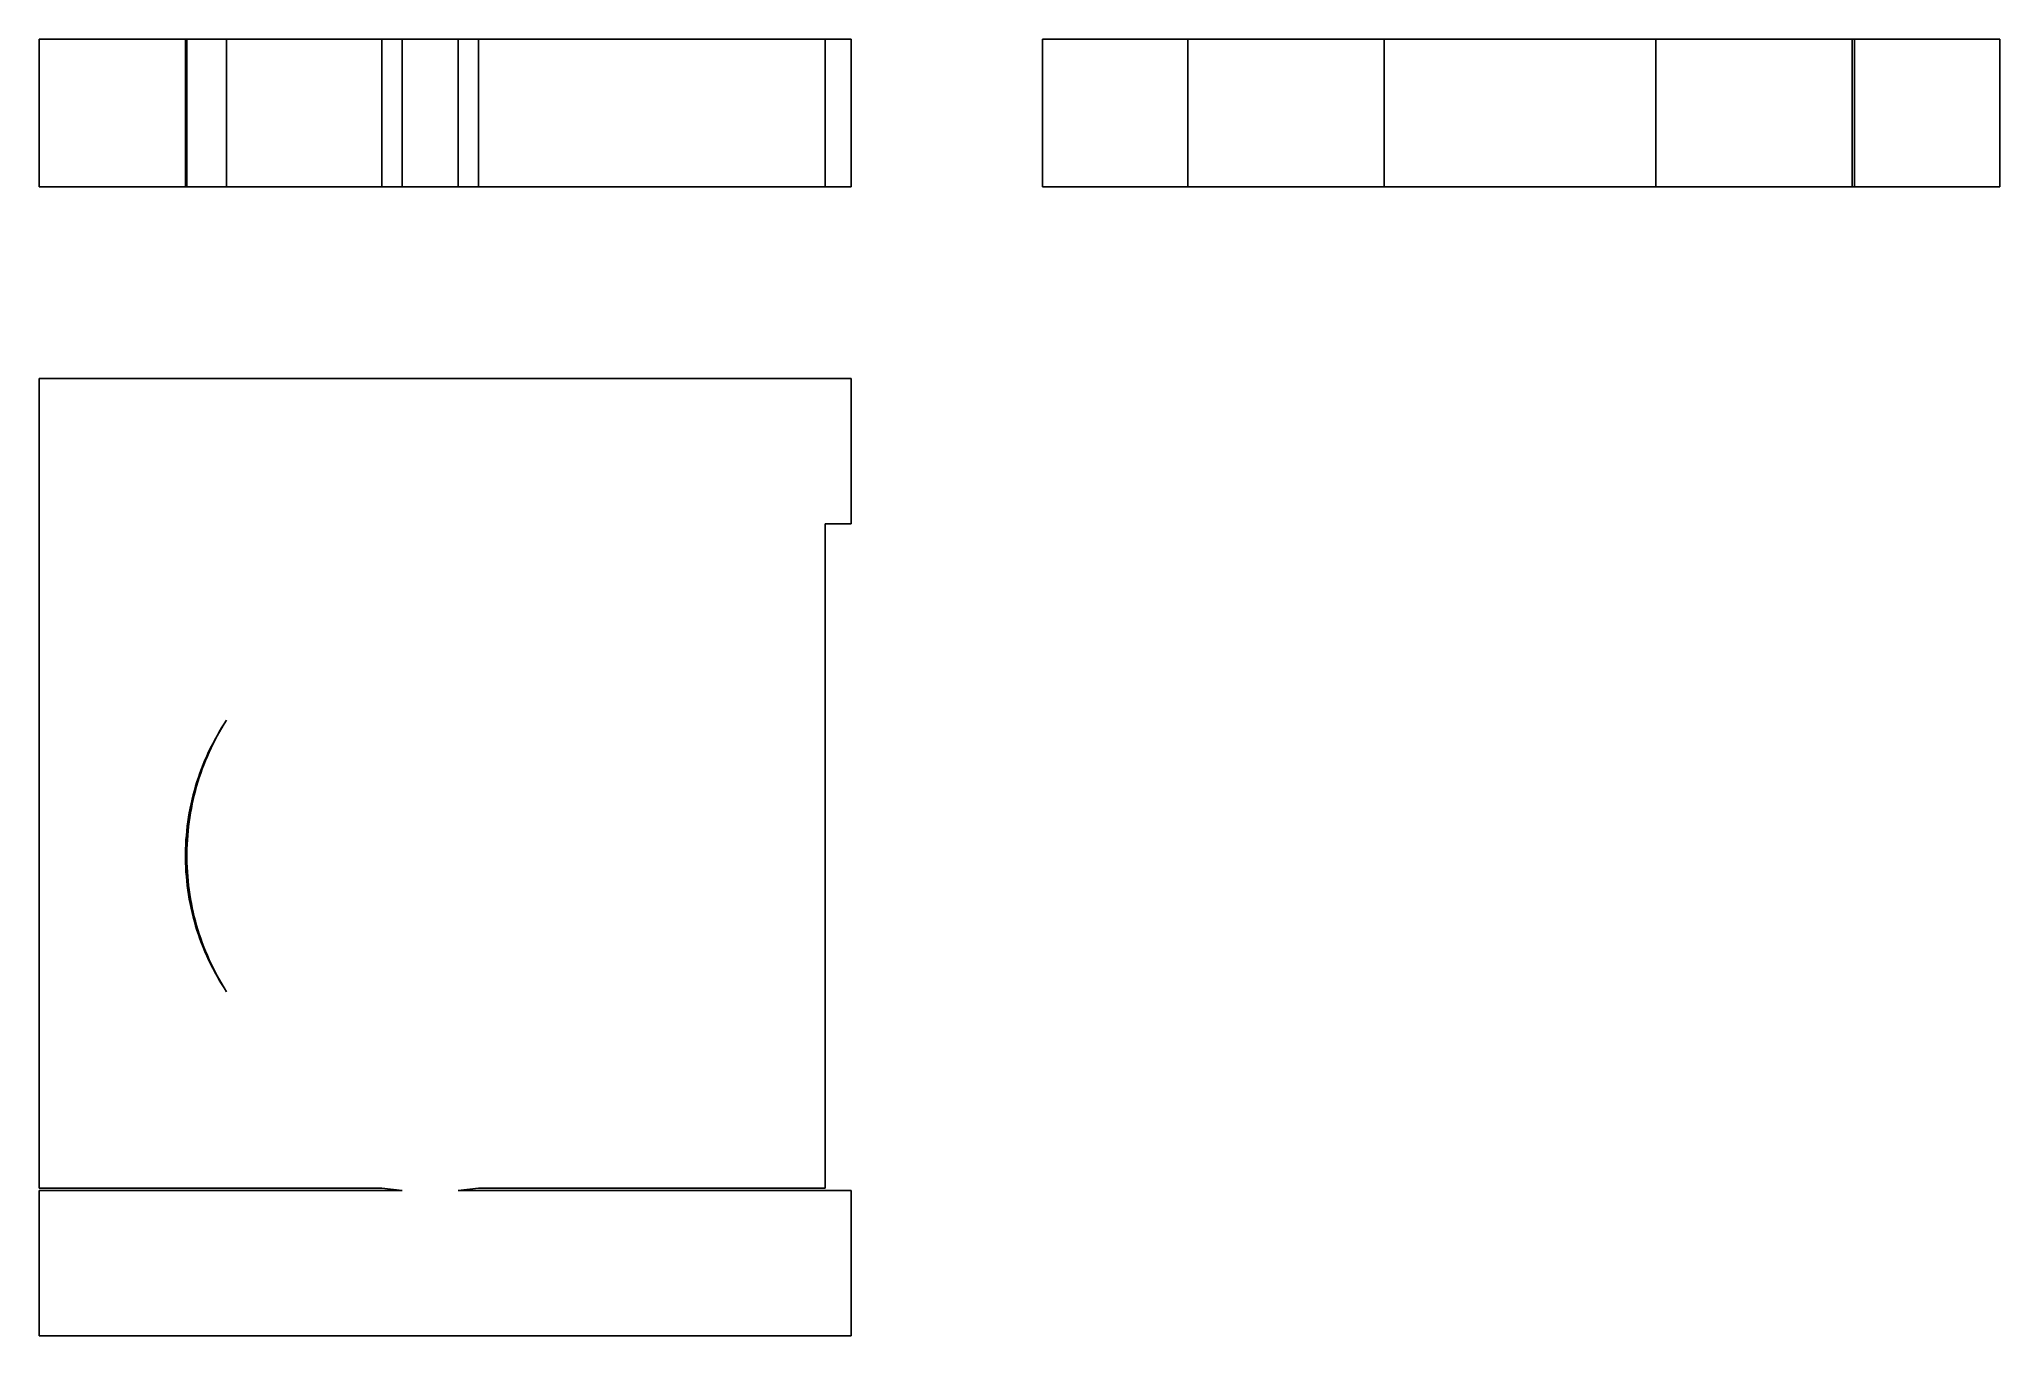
# Model space of a CAD drawing. Extents: x 0 to 0.83, y 0 to 0.549.
import ezdxf

# ---------------------------------------------------------------- set-up
doc = ezdxf.new("R2010")
doc.units = 0
doc.linetypes.add('HIDDEN', pattern=[0.020264, 0.013516, -0.006748])
for name, color, linetype in [('FRONT', 7, 'CONTINUOUS'), ('FRONT_HID', 7, 'HIDDEN'), ('LEFT', 7, 'CONTINUOUS'), ('LEFT_HID', 7, 'HIDDEN'), ('TOP', 7, 'CONTINUOUS')]:
    doc.layers.add(name, color=color, linetype=linetype)

msp = doc.modelspace()

# ---------------------------------------------------------------- linework, layer by layer
at = {"layer": 'FRONT'}
for p, q in [((0, 0.486316), (0, 0.548816)), ((0.34375, 0.548816), (0, 0.548816)), ((0.34375, 0.486316), (0.34375, 0.548816)), ((0.34375, 0.486316), (0, 0.486316))]:
    msp.add_line(p, q, dxfattribs=at)
at = {"layer": 'FRONT_HID', "linetype": 'HIDDEN'}
for p, q in [((0, 0.548816), (0.145085, 0.548816)), ((0.153711, 0.548816), (0, 0.548816)), ((0.145085, 0.548816), (0, 0.548816)), ((0.02923, 0.548816), (0.025368, 0.548816)), ((0.025368, 0.548816), (0.02923, 0.548816)), ((0.033092, 0.548816), (0.02923, 0.548816)), ((0.02923, 0.548816), (0.033092, 0.548816)), ((0.03471, 0.548816), (0.03032, 0.548816)), ((0.03032, 0.548816), (0.03471, 0.548816)), ((0.036954, 0.548816), (0.033092, 0.548816)), ((0.033092, 0.548816), (0.036954, 0.548816)), ((0.0391, 0.548816), (0.03471, 0.548816)), ((0.03471, 0.548816), (0.0391, 0.548816)), ((0.040816, 0.548816), (0.036954, 0.548816)), ((0.036954, 0.548816), (0.040816, 0.548816)), ((0.04349, 0.548816), (0.0391, 0.548816)), ((0.0391, 0.548816), (0.04349, 0.548816)), ((0.044678, 0.548816), (0.040816, 0.548816)), ((0.040816, 0.548816), (0.044678, 0.548816)), ((0.047879, 0.548816), (0.04349, 0.548816)), ((0.04349, 0.548816), (0.047879, 0.548816)), ((0.048539, 0.548816), (0.044678, 0.548816)), ((0.044678, 0.548816), (0.048539, 0.548816)), ((0.052269, 0.548816), (0.047879, 0.548816)), ((0.047879, 0.548816), (0.052269, 0.548816)), ((0.052401, 0.548816), (0.048539, 0.548816)), ((0.048539, 0.548816), (0.052401, 0.548816)), ((0.056659, 0.548816), (0.052269, 0.548816)), ((0.052269, 0.548816), (0.056659, 0.548816)), ((0.056263, 0.548816), (0.052401, 0.548816)), ((0.052401, 0.548816), (0.056263, 0.548816)), ((0.060125, 0.548816), (0.056263, 0.548816)), ((0.056263, 0.548816), (0.060125, 0.548816)), ((0.061049, 0.548816), (0.056659, 0.548816)), ((0.056659, 0.548816), (0.061049, 0.548816)), ((0.063987, 0.548816), (0.060125, 0.548816)), ((0.060125, 0.548816), (0.063987, 0.548816)), ((0.065439, 0.548816), (0.061049, 0.548816)), ((0.061049, 0.548816), (0.065439, 0.548816)), ((0.079321, 0.548816), (0.061924, 0.548816)), ((0.061924, 0.548816), (0.079321, 0.548816)), ((0.061924, 0.548816), (0.061924, 0.486316)), ((0.079321, 0.548816), (0.0625, 0.548816)), ((0.0625, 0.548816), (0.079321, 0.548816)), ((0.0625, 0.548816), (0.0625, 0.486316)), ((0.067849, 0.548816), (0.063987, 0.548816)), ((0.063987, 0.548816), (0.067849, 0.548816)), ((0.069829, 0.548816), (0.065439, 0.548816)), ((0.065439, 0.548816), (0.069829, 0.548816)), ((0.07171, 0.548816), (0.067849, 0.548816)), ((0.067849, 0.548816), (0.07171, 0.548816)), ((0.074219, 0.548816), (0.069829, 0.548816)), ((0.069829, 0.548816), (0.074219, 0.548816)), ((0.075572, 0.548816), (0.07171, 0.548816)), ((0.07171, 0.548816), (0.075572, 0.548816)), ((0.078609, 0.548816), (0.074219, 0.548816)), ((0.074219, 0.548816), (0.078609, 0.548816)), ((0.079434, 0.548816), (0.075572, 0.548816)), ((0.075572, 0.548816), (0.079434, 0.548816)), ((0.082999, 0.548816), (0.078609, 0.548816)), ((0.078609, 0.548816), (0.082999, 0.548816)), ((0.079321, 0.548816), (0.079321, 0.486316)), ((0.079321, 0.548816), (0.079321, 0.486316)), ((0.269161, 0.548816), (0.079321, 0.548816)), ((0.079321, 0.548816), (0.269161, 0.548816)), ((0.275658, 0.548816), (0.079321, 0.548816)), ((0.079321, 0.548816), (0.275658, 0.548816)), ((0.083296, 0.548816), (0.079434, 0.548816)), ((0.079434, 0.548816), (0.083296, 0.548816)), ((0.087388, 0.548816), (0.082999, 0.548816)), ((0.082999, 0.548816), (0.087388, 0.548816)), ((0.087158, 0.548816), (0.083296, 0.548816)), ((0.083296, 0.548816), (0.087158, 0.548816)), ((0.09102, 0.548816), (0.087158, 0.548816)), ((0.087158, 0.548816), (0.09102, 0.548816)), ((0.091778, 0.548816), (0.087388, 0.548816)), ((0.087388, 0.548816), (0.091778, 0.548816)), ((0.094881, 0.548816), (0.09102, 0.548816)), ((0.09102, 0.548816), (0.094881, 0.548816)), ((0.096168, 0.548816), (0.091778, 0.548816)), ((0.091778, 0.548816), (0.096168, 0.548816)), ((0.098743, 0.548816), (0.094881, 0.548816)), ((0.094881, 0.548816), (0.098743, 0.548816)), ((0.100558, 0.548816), (0.096168, 0.548816)), ((0.096168, 0.548816), (0.100558, 0.548816)), ((0.102605, 0.548816), (0.098743, 0.548816)), ((0.098743, 0.548816), (0.102605, 0.548816)), ((0.104948, 0.548816), (0.100558, 0.548816)), ((0.100558, 0.548816), (0.104948, 0.548816)), ((0.106467, 0.548816), (0.102605, 0.548816)), ((0.102605, 0.548816), (0.106467, 0.548816)), ((0.109338, 0.548816), (0.104948, 0.548816)), ((0.104948, 0.548816), (0.109338, 0.548816)), ((0.110329, 0.548816), (0.106467, 0.548816)), ((0.106467, 0.548816), (0.110329, 0.548816)), ((0.113728, 0.548816), (0.109338, 0.548816)), ((0.109338, 0.548816), (0.113728, 0.548816)), ((0.11419, 0.548816), (0.110329, 0.548816)), ((0.110329, 0.548816), (0.11419, 0.548816)), ((0.118118, 0.548816), (0.113728, 0.548816)), ((0.113728, 0.548816), (0.118118, 0.548816)), ((0.118052, 0.548816), (0.11419, 0.548816)), ((0.11419, 0.548816), (0.118052, 0.548816)), ((0.121914, 0.548816), (0.118052, 0.548816)), ((0.118052, 0.548816), (0.121914, 0.548816)), ((0.122507, 0.548816), (0.118118, 0.548816)), ((0.118118, 0.548816), (0.122507, 0.548816)), ((0.125776, 0.548816), (0.121914, 0.548816)), ((0.121914, 0.548816), (0.125776, 0.548816)), ((0.126897, 0.548816), (0.122507, 0.548816)), ((0.122507, 0.548816), (0.126897, 0.548816)), ((0.129638, 0.548816), (0.125776, 0.548816)), ((0.125776, 0.548816), (0.129638, 0.548816)), ((0.131287, 0.548816), (0.126897, 0.548816)), ((0.126897, 0.548816), (0.131287, 0.548816)), ((0.1335, 0.548816), (0.129638, 0.548816)), ((0.129638, 0.548816), (0.1335, 0.548816)), ((0.135677, 0.548816), (0.131287, 0.548816)), ((0.131287, 0.548816), (0.135677, 0.548816)), ((0.137361, 0.548816), (0.1335, 0.548816)), ((0.1335, 0.548816), (0.137361, 0.548816)), ((0.140067, 0.548816), (0.135677, 0.548816)), ((0.135677, 0.548816), (0.140067, 0.548816)), ((0.141223, 0.548816), (0.137361, 0.548816)), ((0.137361, 0.548816), (0.141223, 0.548816)), ((0.144457, 0.548816), (0.140067, 0.548816)), ((0.140067, 0.548816), (0.144457, 0.548816)), ((0.145085, 0.548816), (0.141223, 0.548816)), ((0.141223, 0.548816), (0.145085, 0.548816)), ((0.148847, 0.548816), (0.144457, 0.548816)), ((0.144457, 0.548816), (0.148847, 0.548816)), ((0.145085, 0.548816), (0.153711, 0.548816)), ((0.145085, 0.548816), (0.145085, 0.486316)), ((0.164062, 0.548816), (0.145085, 0.548816)), ((0.145085, 0.548816), (0.164062, 0.548816)), ((0.186, 0.548816), (0.145085, 0.548816)), ((0.153237, 0.548816), (0.148847, 0.548816)), ((0.148847, 0.548816), (0.153237, 0.548816)), ((0.157626, 0.548816), (0.153237, 0.548816)), ((0.153237, 0.548816), (0.157626, 0.548816)), ((0.153711, 0.548816), (0.153711, 0.486316)), ((0.173684, 0.548816), (0.153711, 0.548816)), ((0.153711, 0.548816), (0.177375, 0.548816)), ((0.162016, 0.548816), (0.157626, 0.548816)), ((0.157626, 0.548816), (0.162016, 0.548816)), ((0.166406, 0.548816), (0.162016, 0.548816)), ((0.162016, 0.548816), (0.166406, 0.548816)), ((0.166406, 0.548816), (0.164062, 0.548816)), ((0.164062, 0.548816), (0.166406, 0.548816)), ((0.164062, 0.548816), (0.16875, 0.548816)), ((0.16875, 0.548816), (0.164062, 0.548816)), ((0.166406, 0.548816), (0.170796, 0.548816)), ((0.170796, 0.548816), (0.166406, 0.548816)), ((0.16875, 0.548816), (0.166406, 0.548816)), ((0.166406, 0.548816), (0.16875, 0.548816)), ((0.16875, 0.548816), (0.186, 0.548816)), ((0.16875, 0.548816), (0.173684, 0.548816)), ((0.170796, 0.548816), (0.175186, 0.548816)), ((0.175186, 0.548816), (0.170796, 0.548816)), ((0.173684, 0.548816), (0.186, 0.548816)), ((0.177375, 0.548816), (0.173684, 0.548816)), ((0.175186, 0.548816), (0.179576, 0.548816)), ((0.179576, 0.548816), (0.175186, 0.548816)), ((0.177375, 0.548816), (0.186, 0.548816)), ((0.177375, 0.548816), (0.177375, 0.486316)), ((0.34375, 0.548816), (0.177375, 0.548816)), ((0.179576, 0.548816), (0.183966, 0.548816)), ((0.183966, 0.548816), (0.179576, 0.548816)), ((0.183966, 0.548816), (0.188356, 0.548816)), ((0.188356, 0.548816), (0.183966, 0.548816)), ((0.186, 0.548816), (0.186, 0.486316)), ((0.186, 0.548816), (0.332813, 0.548816)), ((0.186, 0.548816), (0.307648, 0.548816)), ((0.307648, 0.548816), (0.186, 0.548816)), ((0.186, 0.548816), (0.332813, 0.548816)), ((0.188356, 0.548816), (0.192746, 0.548816)), ((0.192746, 0.548816), (0.188356, 0.548816)), ((0.192746, 0.548816), (0.197135, 0.548816)), ((0.197135, 0.548816), (0.192746, 0.548816)), ((0.197135, 0.548816), (0.201525, 0.548816)), ((0.201525, 0.548816), (0.197135, 0.548816)), ((0.201525, 0.548816), (0.205915, 0.548816)), ((0.205915, 0.548816), (0.201525, 0.548816)), ((0.205915, 0.548816), (0.210305, 0.548816)), ((0.210305, 0.548816), (0.205915, 0.548816)), ((0.210305, 0.548816), (0.214695, 0.548816)), ((0.214695, 0.548816), (0.210305, 0.548816)), ((0.214695, 0.548816), (0.219085, 0.548816)), ((0.219085, 0.548816), (0.214695, 0.548816)), ((0.219085, 0.548816), (0.223475, 0.548816)), ((0.223475, 0.548816), (0.219085, 0.548816)), ((0.223475, 0.548816), (0.227865, 0.548816)), ((0.227865, 0.548816), (0.223475, 0.548816)), ((0.227865, 0.548816), (0.232254, 0.548816)), ((0.232254, 0.548816), (0.227865, 0.548816)), ((0.232254, 0.548816), (0.236644, 0.548816)), ((0.236644, 0.548816), (0.232254, 0.548816)), ((0.236644, 0.548816), (0.241034, 0.548816)), ((0.241034, 0.548816), (0.236644, 0.548816)), ((0.241034, 0.548816), (0.245424, 0.548816)), ((0.245424, 0.548816), (0.241034, 0.548816)), ((0.245424, 0.548816), (0.249814, 0.548816)), ((0.249814, 0.548816), (0.245424, 0.548816)), ((0.249814, 0.548816), (0.254204, 0.548816)), ((0.254204, 0.548816), (0.249814, 0.548816)), ((0.254204, 0.548816), (0.258594, 0.548816)), ((0.258594, 0.548816), (0.254204, 0.548816)), ((0.258594, 0.548816), (0.262984, 0.548816)), ((0.262984, 0.548816), (0.258594, 0.548816)), ((0.262984, 0.548816), (0.267374, 0.548816)), ((0.267374, 0.548816), (0.262984, 0.548816)), ((0.267374, 0.548816), (0.271763, 0.548816)), ((0.271763, 0.548816), (0.267374, 0.548816)), ((0.271763, 0.548816), (0.276153, 0.548816)), ((0.276153, 0.548816), (0.271763, 0.548816)), ((0.276153, 0.548816), (0.280543, 0.548816)), ((0.280543, 0.548816), (0.276153, 0.548816)), ((0.280543, 0.548816), (0.284933, 0.548816)), ((0.284933, 0.548816), (0.280543, 0.548816)), ((0.284933, 0.548816), (0.289323, 0.548816)), ((0.289323, 0.548816), (0.284933, 0.548816)), ((0.289323, 0.548816), (0.293713, 0.548816)), ((0.293713, 0.548816), (0.289323, 0.548816)), ((0.293713, 0.548816), (0.298103, 0.548816)), ((0.298103, 0.548816), (0.293713, 0.548816)), ((0.298103, 0.548816), (0.302493, 0.548816)), ((0.302493, 0.548816), (0.298103, 0.548816)), ((0.332813, 0.486316), (0.332813, 0.548816)), ((0.332813, 0.486316), (0.332813, 0.548816)), ((0.332813, 0.548816), (0.34375, 0.548816)), ((0.145085, 0.486316), (0, 0.486316)), ((0, 0.486316), (0.145085, 0.486316)), ((0.153711, 0.486316), (0, 0.486316)), ((0.02923, 0.486316), (0.025368, 0.486316)), ((0.025368, 0.486316), (0.02923, 0.486316)), ((0.033092, 0.486316), (0.02923, 0.486316)), ((0.02923, 0.486316), (0.033092, 0.486316)), ((0.03471, 0.486316), (0.03032, 0.486316)), ((0.03032, 0.486316), (0.03471, 0.486316)), ((0.036954, 0.486316), (0.033092, 0.486316)), ((0.033092, 0.486316), (0.036954, 0.486316)), ((0.0391, 0.486316), (0.03471, 0.486316)), ((0.03471, 0.486316), (0.0391, 0.486316)), ((0.040816, 0.486316), (0.036954, 0.486316)), ((0.036954, 0.486316), (0.040816, 0.486316)), ((0.04349, 0.486316), (0.0391, 0.486316)), ((0.0391, 0.486316), (0.04349, 0.486316)), ((0.044678, 0.486316), (0.040816, 0.486316)), ((0.040816, 0.486316), (0.044678, 0.486316)), ((0.047879, 0.486316), (0.04349, 0.486316)), ((0.04349, 0.486316), (0.047879, 0.486316)), ((0.048539, 0.486316), (0.044678, 0.486316)), ((0.044678, 0.486316), (0.048539, 0.486316)), ((0.052269, 0.486316), (0.047879, 0.486316)), ((0.047879, 0.486316), (0.052269, 0.486316)), ((0.052401, 0.486316), (0.048539, 0.486316)), ((0.048539, 0.486316), (0.052401, 0.486316)), ((0.056659, 0.486316), (0.052269, 0.486316)), ((0.052269, 0.486316), (0.056659, 0.486316)), ((0.056263, 0.486316), (0.052401, 0.486316)), ((0.052401, 0.486316), (0.056263, 0.486316)), ((0.060125, 0.486316), (0.056263, 0.486316)), ((0.056263, 0.486316), (0.060125, 0.486316)), ((0.061049, 0.486316), (0.056659, 0.486316)), ((0.056659, 0.486316), (0.061049, 0.486316)), ((0.063987, 0.486316), (0.060125, 0.486316)), ((0.060125, 0.486316), (0.063987, 0.486316)), ((0.065439, 0.486316), (0.061049, 0.486316)), ((0.061049, 0.486316), (0.065439, 0.486316)), ((0.079321, 0.486316), (0.061924, 0.486316)), ((0.061924, 0.486316), (0.079321, 0.486316)), ((0.079321, 0.486316), (0.0625, 0.486316)), ((0.0625, 0.486316), (0.079321, 0.486316)), ((0.067849, 0.486316), (0.063987, 0.486316)), ((0.063987, 0.486316), (0.067849, 0.486316)), ((0.069829, 0.486316), (0.065439, 0.486316)), ((0.065439, 0.486316), (0.069829, 0.486316)), ((0.07171, 0.486316), (0.067849, 0.486316)), ((0.067849, 0.486316), (0.07171, 0.486316)), ((0.074219, 0.486316), (0.069829, 0.486316)), ((0.069829, 0.486316), (0.074219, 0.486316)), ((0.075572, 0.486316), (0.07171, 0.486316)), ((0.07171, 0.486316), (0.075572, 0.486316)), ((0.078609, 0.486316), (0.074219, 0.486316)), ((0.074219, 0.486316), (0.078609, 0.486316)), ((0.079434, 0.486316), (0.075572, 0.486316)), ((0.075572, 0.486316), (0.079434, 0.486316)), ((0.082999, 0.486316), (0.078609, 0.486316)), ((0.078609, 0.486316), (0.082999, 0.486316)), ((0.269161, 0.486316), (0.079321, 0.486316)), ((0.079321, 0.486316), (0.269161, 0.486316)), ((0.079321, 0.486316), (0.275658, 0.486316)), ((0.275658, 0.486316), (0.079321, 0.486316)), ((0.083296, 0.486316), (0.079434, 0.486316)), ((0.079434, 0.486316), (0.083296, 0.486316)), ((0.087388, 0.486316), (0.082999, 0.486316)), ((0.082999, 0.486316), (0.087388, 0.486316)), ((0.087158, 0.486316), (0.083296, 0.486316)), ((0.083296, 0.486316), (0.087158, 0.486316)), ((0.09102, 0.486316), (0.087158, 0.486316)), ((0.087158, 0.486316), (0.09102, 0.486316)), ((0.091778, 0.486316), (0.087388, 0.486316)), ((0.087388, 0.486316), (0.091778, 0.486316)), ((0.094881, 0.486316), (0.09102, 0.486316)), ((0.09102, 0.486316), (0.094881, 0.486316)), ((0.096168, 0.486316), (0.091778, 0.486316)), ((0.091778, 0.486316), (0.096168, 0.486316)), ((0.098743, 0.486316), (0.094881, 0.486316)), ((0.094881, 0.486316), (0.098743, 0.486316)), ((0.100558, 0.486316), (0.096168, 0.486316)), ((0.096168, 0.486316), (0.100558, 0.486316)), ((0.102605, 0.486316), (0.098743, 0.486316)), ((0.098743, 0.486316), (0.102605, 0.486316)), ((0.104948, 0.486316), (0.100558, 0.486316)), ((0.100558, 0.486316), (0.104948, 0.486316)), ((0.106467, 0.486316), (0.102605, 0.486316)), ((0.102605, 0.486316), (0.106467, 0.486316)), ((0.109338, 0.486316), (0.104948, 0.486316)), ((0.104948, 0.486316), (0.109338, 0.486316)), ((0.110329, 0.486316), (0.106467, 0.486316)), ((0.106467, 0.486316), (0.110329, 0.486316)), ((0.113728, 0.486316), (0.109338, 0.486316)), ((0.109338, 0.486316), (0.113728, 0.486316)), ((0.11419, 0.486316), (0.110329, 0.486316)), ((0.110329, 0.486316), (0.11419, 0.486316)), ((0.118118, 0.486316), (0.113728, 0.486316)), ((0.113728, 0.486316), (0.118118, 0.486316)), ((0.118052, 0.486316), (0.11419, 0.486316)), ((0.11419, 0.486316), (0.118052, 0.486316)), ((0.121914, 0.486316), (0.118052, 0.486316)), ((0.118052, 0.486316), (0.121914, 0.486316)), ((0.122507, 0.486316), (0.118118, 0.486316)), ((0.118118, 0.486316), (0.122507, 0.486316)), ((0.125776, 0.486316), (0.121914, 0.486316)), ((0.121914, 0.486316), (0.125776, 0.486316)), ((0.126897, 0.486316), (0.122507, 0.486316)), ((0.122507, 0.486316), (0.126897, 0.486316)), ((0.129638, 0.486316), (0.125776, 0.486316)), ((0.125776, 0.486316), (0.129638, 0.486316)), ((0.131287, 0.486316), (0.126897, 0.486316)), ((0.126897, 0.486316), (0.131287, 0.486316)), ((0.1335, 0.486316), (0.129638, 0.486316)), ((0.129638, 0.486316), (0.1335, 0.486316)), ((0.135677, 0.486316), (0.131287, 0.486316)), ((0.131287, 0.486316), (0.135677, 0.486316)), ((0.137361, 0.486316), (0.1335, 0.486316)), ((0.1335, 0.486316), (0.137361, 0.486316)), ((0.140067, 0.486316), (0.135677, 0.486316)), ((0.135677, 0.486316), (0.140067, 0.486316)), ((0.141223, 0.486316), (0.137361, 0.486316)), ((0.137361, 0.486316), (0.141223, 0.486316)), ((0.144457, 0.486316), (0.140067, 0.486316)), ((0.140067, 0.486316), (0.144457, 0.486316)), ((0.145085, 0.486316), (0.141223, 0.486316)), ((0.141223, 0.486316), (0.145085, 0.486316)), ((0.148847, 0.486316), (0.144457, 0.486316)), ((0.144457, 0.486316), (0.148847, 0.486316)), ((0.164062, 0.486316), (0.145085, 0.486316)), ((0.145085, 0.486316), (0.164062, 0.486316)), ((0.186, 0.486316), (0.145085, 0.486316)), ((0.145085, 0.486316), (0.153711, 0.486316)), ((0.153237, 0.486316), (0.148847, 0.486316)), ((0.148847, 0.486316), (0.153237, 0.486316)), ((0.157626, 0.486316), (0.153237, 0.486316)), ((0.153237, 0.486316), (0.157626, 0.486316)), ((0.173684, 0.486316), (0.153711, 0.486316)), ((0.153711, 0.486316), (0.177375, 0.486316)), ((0.162016, 0.486316), (0.157626, 0.486316)), ((0.157626, 0.486316), (0.162016, 0.486316)), ((0.166406, 0.486316), (0.162016, 0.486316)), ((0.162016, 0.486316), (0.166406, 0.486316)), ((0.166406, 0.486316), (0.164062, 0.486316)), ((0.164062, 0.486316), (0.166406, 0.486316)), ((0.16875, 0.486316), (0.164062, 0.486316)), ((0.164062, 0.486316), (0.16875, 0.486316)), ((0.166406, 0.486316), (0.170796, 0.486316)), ((0.170796, 0.486316), (0.166406, 0.486316)), ((0.16875, 0.486316), (0.166406, 0.486316)), ((0.166406, 0.486316), (0.16875, 0.486316)), ((0.16875, 0.486316), (0.186, 0.486316)), ((0.16875, 0.486316), (0.173684, 0.486316)), ((0.170796, 0.486316), (0.175186, 0.486316)), ((0.175186, 0.486316), (0.170796, 0.486316)), ((0.173684, 0.486316), (0.186, 0.486316)), ((0.177375, 0.486316), (0.173684, 0.486316)), ((0.175186, 0.486316), (0.179576, 0.486316)), ((0.179576, 0.486316), (0.175186, 0.486316)), ((0.177375, 0.486316), (0.186, 0.486316)), ((0.34375, 0.486316), (0.177375, 0.486316)), ((0.179576, 0.486316), (0.183966, 0.486316)), ((0.183966, 0.486316), (0.179576, 0.486316)), ((0.183966, 0.486316), (0.188356, 0.486316)), ((0.188356, 0.486316), (0.183966, 0.486316)), ((0.186, 0.486316), (0.307648, 0.486316)), ((0.307648, 0.486316), (0.186, 0.486316)), ((0.186, 0.486316), (0.332813, 0.486316)), ((0.186, 0.486316), (0.332813, 0.486316)), ((0.188356, 0.486316), (0.192746, 0.486316)), ((0.192746, 0.486316), (0.188356, 0.486316)), ((0.192746, 0.486316), (0.197135, 0.486316)), ((0.197135, 0.486316), (0.192746, 0.486316)), ((0.197135, 0.486316), (0.201525, 0.486316)), ((0.201525, 0.486316), (0.197135, 0.486316)), ((0.201525, 0.486316), (0.205915, 0.486316)), ((0.205915, 0.486316), (0.201525, 0.486316)), ((0.205915, 0.486316), (0.210305, 0.486316)), ((0.210305, 0.486316), (0.205915, 0.486316)), ((0.210305, 0.486316), (0.214695, 0.486316)), ((0.214695, 0.486316), (0.210305, 0.486316)), ((0.214695, 0.486316), (0.219085, 0.486316)), ((0.219085, 0.486316), (0.214695, 0.486316)), ((0.219085, 0.486316), (0.223475, 0.486316)), ((0.223475, 0.486316), (0.219085, 0.486316)), ((0.223475, 0.486316), (0.227865, 0.486316)), ((0.227865, 0.486316), (0.223475, 0.486316)), ((0.227865, 0.486316), (0.232254, 0.486316)), ((0.232254, 0.486316), (0.227865, 0.486316)), ((0.232254, 0.486316), (0.236644, 0.486316)), ((0.236644, 0.486316), (0.232254, 0.486316)), ((0.236644, 0.486316), (0.241034, 0.486316)), ((0.241034, 0.486316), (0.236644, 0.486316)), ((0.241034, 0.486316), (0.245424, 0.486316)), ((0.245424, 0.486316), (0.241034, 0.486316)), ((0.245424, 0.486316), (0.249814, 0.486316)), ((0.249814, 0.486316), (0.245424, 0.486316)), ((0.249814, 0.486316), (0.254204, 0.486316)), ((0.254204, 0.486316), (0.249814, 0.486316)), ((0.254204, 0.486316), (0.258594, 0.486316)), ((0.258594, 0.486316), (0.254204, 0.486316)), ((0.258594, 0.486316), (0.262984, 0.486316)), ((0.262984, 0.486316), (0.258594, 0.486316)), ((0.262984, 0.486316), (0.267374, 0.486316)), ((0.267374, 0.486316), (0.262984, 0.486316)), ((0.267374, 0.486316), (0.271763, 0.486316)), ((0.271763, 0.486316), (0.267374, 0.486316)), ((0.271763, 0.486316), (0.276153, 0.486316)), ((0.276153, 0.486316), (0.271763, 0.486316)), ((0.276153, 0.486316), (0.280543, 0.486316)), ((0.280543, 0.486316), (0.276153, 0.486316)), ((0.280543, 0.486316), (0.284933, 0.486316)), ((0.284933, 0.486316), (0.280543, 0.486316)), ((0.284933, 0.486316), (0.289323, 0.486316)), ((0.289323, 0.486316), (0.284933, 0.486316)), ((0.289323, 0.486316), (0.293713, 0.486316)), ((0.293713, 0.486316), (0.289323, 0.486316)), ((0.293713, 0.486316), (0.298103, 0.486316)), ((0.298103, 0.486316), (0.293713, 0.486316)), ((0.298103, 0.486316), (0.302493, 0.486316)), ((0.302493, 0.486316), (0.298103, 0.486316)), ((0.332813, 0.486316), (0.34375, 0.486316))]:
    msp.add_line(p, q, dxfattribs=at)
at = {"layer": 'LEFT'}
for p, q in [((0.424803, 0.486316), (0.424803, 0.548816)), ((0.424803, 0.548816), (0.486316, 0.548816)), ((0.486316, 0.548816), (0.767566, 0.548816)), ((0.767566, 0.548816), (0.768553, 0.548816)), ((0.767566, 0.486316), (0.767566, 0.548816)), ((0.768553, 0.486316), (0.768553, 0.548816)), ((0.768553, 0.548816), (0.830066, 0.548816)), ((0.830066, 0.486316), (0.830066, 0.548816)), ((0.424803, 0.486316), (0.486316, 0.486316)), ((0.486316, 0.486316), (0.767566, 0.486316)), ((0.767566, 0.486316), (0.768553, 0.486316)), ((0.768553, 0.486316), (0.830066, 0.486316))]:
    msp.add_line(p, q, dxfattribs=at)
at = {"layer": 'LEFT_HID', "linetype": 'HIDDEN'}
for p, q in [((0.484906, 0.548816), (0.484859, 0.548816)), ((0.484859, 0.548816), (0.484906, 0.548816)), ((0.484953, 0.548816), (0.484906, 0.548816)), ((0.484906, 0.548816), (0.484953, 0.548816)), ((0.485, 0.548816), (0.484953, 0.548816)), ((0.484953, 0.548816), (0.485, 0.548816)), ((0.485047, 0.548816), (0.485, 0.548816)), ((0.485, 0.548816), (0.485047, 0.548816)), ((0.485094, 0.548816), (0.485047, 0.548816)), ((0.485047, 0.548816), (0.485094, 0.548816)), ((0.485141, 0.548816), (0.485094, 0.548816)), ((0.485094, 0.548816), (0.485141, 0.548816)), ((0.485188, 0.548816), (0.485141, 0.548816)), ((0.485141, 0.548816), (0.485188, 0.548816)), ((0.485235, 0.548816), (0.485188, 0.548816)), ((0.485188, 0.548816), (0.485235, 0.548816)), ((0.485282, 0.548816), (0.485235, 0.548816)), ((0.485235, 0.548816), (0.485282, 0.548816)), ((0.485329, 0.548816), (0.485282, 0.548816)), ((0.485282, 0.548816), (0.485329, 0.548816)), ((0.485376, 0.548816), (0.485329, 0.548816)), ((0.485329, 0.548816), (0.485376, 0.548816)), ((0.485423, 0.548816), (0.485376, 0.548816)), ((0.485376, 0.548816), (0.485423, 0.548816)), ((0.48547, 0.548816), (0.485423, 0.548816)), ((0.485423, 0.548816), (0.48547, 0.548816)), ((0.485517, 0.548816), (0.48547, 0.548816)), ((0.48547, 0.548816), (0.485517, 0.548816)), ((0.485564, 0.548816), (0.485517, 0.548816)), ((0.485517, 0.548816), (0.485564, 0.548816)), ((0.485611, 0.548816), (0.485564, 0.548816)), ((0.485564, 0.548816), (0.485611, 0.548816)), ((0.485658, 0.548816), (0.485611, 0.548816)), ((0.485611, 0.548816), (0.485658, 0.548816)), ((0.485705, 0.548816), (0.485658, 0.548816)), ((0.485658, 0.548816), (0.485705, 0.548816)), ((0.485752, 0.548816), (0.485705, 0.548816)), ((0.485705, 0.548816), (0.485752, 0.548816)), ((0.485799, 0.548816), (0.485752, 0.548816)), ((0.485752, 0.548816), (0.485799, 0.548816)), ((0.485846, 0.548816), (0.485799, 0.548816)), ((0.485799, 0.548816), (0.485846, 0.548816)), ((0.485893, 0.548816), (0.485846, 0.548816)), ((0.485846, 0.548816), (0.485893, 0.548816)), ((0.48594, 0.548816), (0.485893, 0.548816)), ((0.485893, 0.548816), (0.48594, 0.548816)), ((0.485987, 0.548816), (0.48594, 0.548816)), ((0.48594, 0.548816), (0.485987, 0.548816)), ((0.486034, 0.548816), (0.485987, 0.548816)), ((0.485987, 0.548816), (0.486034, 0.548816)), ((0.486081, 0.548816), (0.486034, 0.548816)), ((0.486034, 0.548816), (0.486081, 0.548816)), ((0.486128, 0.548816), (0.486081, 0.548816)), ((0.486081, 0.548816), (0.486128, 0.548816)), ((0.486175, 0.548816), (0.486128, 0.548816)), ((0.486128, 0.548816), (0.486175, 0.548816)), ((0.486222, 0.548816), (0.486175, 0.548816)), ((0.486175, 0.548816), (0.486222, 0.548816)), ((0.486269, 0.548816), (0.486222, 0.548816)), ((0.486222, 0.548816), (0.486269, 0.548816)), ((0.486316, 0.548816), (0.486269, 0.548816)), ((0.486269, 0.548816), (0.486316, 0.548816)), ((0.486316, 0.486316), (0.486316, 0.548816)), ((0.486316, 0.548816), (0.486335, 0.548816)), ((0.626941, 0.548816), (0.486316, 0.548816)), ((0.486335, 0.548816), (0.486316, 0.548816)), ((0.486316, 0.486316), (0.486316, 0.548816)), ((0.767546, 0.548816), (0.486335, 0.548816)), ((0.486335, 0.548816), (0.767546, 0.548816)), ((0.569472, 0.548816), (0.684409, 0.548816)), ((0.569472, 0.548816), (0.569472, 0.486316)), ((0.569472, 0.548816), (0.684409, 0.548816)), ((0.626941, 0.548816), (0.569472, 0.548816)), ((0.626941, 0.548816), (0.569472, 0.548816)), ((0.684409, 0.548816), (0.626941, 0.548816)), ((0.684409, 0.548816), (0.626941, 0.548816)), ((0.767566, 0.548816), (0.626941, 0.548816)), ((0.684409, 0.548816), (0.684409, 0.486316)), ((0.767546, 0.548816), (0.767566, 0.548816)), ((0.767566, 0.548816), (0.767546, 0.548816)), ((0.768553, 0.548816), (0.768568, 0.548816)), ((0.768568, 0.548816), (0.768553, 0.548816)), ((0.768568, 0.548816), (0.768584, 0.548816)), ((0.768584, 0.548816), (0.768568, 0.548816)), ((0.768584, 0.548816), (0.7686, 0.548816)), ((0.7686, 0.548816), (0.768584, 0.548816)), ((0.7686, 0.548816), (0.768615, 0.548816)), ((0.768615, 0.548816), (0.7686, 0.548816)), ((0.768615, 0.548816), (0.768631, 0.548816)), ((0.768631, 0.548816), (0.768615, 0.548816)), ((0.768631, 0.548816), (0.768647, 0.548816)), ((0.768647, 0.548816), (0.768631, 0.548816)), ((0.768647, 0.548816), (0.768662, 0.548816)), ((0.768662, 0.548816), (0.768647, 0.548816)), ((0.768662, 0.548816), (0.768678, 0.548816)), ((0.768678, 0.548816), (0.768662, 0.548816)), ((0.768678, 0.548816), (0.768694, 0.548816)), ((0.768694, 0.548816), (0.768678, 0.548816)), ((0.768694, 0.548816), (0.768709, 0.548816)), ((0.768709, 0.548816), (0.768694, 0.548816)), ((0.768709, 0.548816), (0.768725, 0.548816)), ((0.768725, 0.548816), (0.768709, 0.548816)), ((0.768725, 0.548816), (0.768741, 0.548816)), ((0.768741, 0.548816), (0.768725, 0.548816)), ((0.768741, 0.548816), (0.768756, 0.548816)), ((0.768756, 0.548816), (0.768741, 0.548816)), ((0.768756, 0.548816), (0.768772, 0.548816)), ((0.768772, 0.548816), (0.768756, 0.548816)), ((0.768772, 0.548816), (0.768788, 0.548816)), ((0.768788, 0.548816), (0.768772, 0.548816)), ((0.768788, 0.548816), (0.768803, 0.548816)), ((0.768803, 0.548816), (0.768788, 0.548816)), ((0.768803, 0.548816), (0.768819, 0.548816)), ((0.768819, 0.548816), (0.768803, 0.548816)), ((0.768819, 0.548816), (0.768835, 0.548816)), ((0.768835, 0.548816), (0.768819, 0.548816)), ((0.768835, 0.548816), (0.76885, 0.548816)), ((0.76885, 0.548816), (0.768835, 0.548816)), ((0.76885, 0.548816), (0.768866, 0.548816)), ((0.768866, 0.548816), (0.76885, 0.548816)), ((0.768866, 0.548816), (0.768882, 0.548816)), ((0.768882, 0.548816), (0.768866, 0.548816)), ((0.768882, 0.548816), (0.768897, 0.548816)), ((0.768897, 0.548816), (0.768882, 0.548816)), ((0.768897, 0.548816), (0.768913, 0.548816)), ((0.768913, 0.548816), (0.768897, 0.548816)), ((0.768913, 0.548816), (0.768929, 0.548816)), ((0.768929, 0.548816), (0.768913, 0.548816)), ((0.768929, 0.548816), (0.768944, 0.548816)), ((0.768944, 0.548816), (0.768929, 0.548816)), ((0.768944, 0.548816), (0.76896, 0.548816)), ((0.76896, 0.548816), (0.768944, 0.548816)), ((0.76896, 0.548816), (0.768976, 0.548816)), ((0.768976, 0.548816), (0.76896, 0.548816)), ((0.768976, 0.548816), (0.768991, 0.548816)), ((0.768991, 0.548816), (0.768976, 0.548816)), ((0.768991, 0.548816), (0.769007, 0.548816)), ((0.769007, 0.548816), (0.768991, 0.548816)), ((0.769007, 0.548816), (0.769023, 0.548816)), ((0.769023, 0.548816), (0.769007, 0.548816)), ((0.769023, 0.548816), (0.769038, 0.548816)), ((0.769038, 0.548816), (0.769023, 0.548816)), ((0.484906, 0.486316), (0.484859, 0.486316)), ((0.484859, 0.486316), (0.484906, 0.486316)), ((0.484953, 0.486316), (0.484906, 0.486316)), ((0.484906, 0.486316), (0.484953, 0.486316)), ((0.485, 0.486316), (0.484953, 0.486316)), ((0.484953, 0.486316), (0.485, 0.486316)), ((0.485047, 0.486316), (0.485, 0.486316)), ((0.485, 0.486316), (0.485047, 0.486316)), ((0.485094, 0.486316), (0.485047, 0.486316)), ((0.485047, 0.486316), (0.485094, 0.486316)), ((0.485141, 0.486316), (0.485094, 0.486316)), ((0.485094, 0.486316), (0.485141, 0.486316)), ((0.485188, 0.486316), (0.485141, 0.486316)), ((0.485141, 0.486316), (0.485188, 0.486316)), ((0.485235, 0.486316), (0.485188, 0.486316)), ((0.485188, 0.486316), (0.485235, 0.486316)), ((0.485282, 0.486316), (0.485235, 0.486316)), ((0.485235, 0.486316), (0.485282, 0.486316)), ((0.485329, 0.486316), (0.485282, 0.486316)), ((0.485282, 0.486316), (0.485329, 0.486316)), ((0.485376, 0.486316), (0.485329, 0.486316)), ((0.485329, 0.486316), (0.485376, 0.486316)), ((0.485423, 0.486316), (0.485376, 0.486316)), ((0.485376, 0.486316), (0.485423, 0.486316)), ((0.48547, 0.486316), (0.485423, 0.486316)), ((0.485423, 0.486316), (0.48547, 0.486316)), ((0.485517, 0.486316), (0.48547, 0.486316)), ((0.48547, 0.486316), (0.485517, 0.486316)), ((0.485564, 0.486316), (0.485517, 0.486316)), ((0.485517, 0.486316), (0.485564, 0.486316)), ((0.485611, 0.486316), (0.485564, 0.486316)), ((0.485564, 0.486316), (0.485611, 0.486316)), ((0.485658, 0.486316), (0.485611, 0.486316)), ((0.485611, 0.486316), (0.485658, 0.486316)), ((0.485705, 0.486316), (0.485658, 0.486316)), ((0.485658, 0.486316), (0.485705, 0.486316)), ((0.485752, 0.486316), (0.485705, 0.486316)), ((0.485705, 0.486316), (0.485752, 0.486316)), ((0.485799, 0.486316), (0.485752, 0.486316)), ((0.485752, 0.486316), (0.485799, 0.486316)), ((0.485846, 0.486316), (0.485799, 0.486316)), ((0.485799, 0.486316), (0.485846, 0.486316)), ((0.485893, 0.486316), (0.485846, 0.486316)), ((0.485846, 0.486316), (0.485893, 0.486316)), ((0.48594, 0.486316), (0.485893, 0.486316)), ((0.485893, 0.486316), (0.48594, 0.486316)), ((0.485987, 0.486316), (0.48594, 0.486316)), ((0.48594, 0.486316), (0.485987, 0.486316)), ((0.486034, 0.486316), (0.485987, 0.486316)), ((0.485987, 0.486316), (0.486034, 0.486316)), ((0.486081, 0.486316), (0.486034, 0.486316)), ((0.486034, 0.486316), (0.486081, 0.486316)), ((0.486128, 0.486316), (0.486081, 0.486316)), ((0.486081, 0.486316), (0.486128, 0.486316)), ((0.486175, 0.486316), (0.486128, 0.486316)), ((0.486128, 0.486316), (0.486175, 0.486316)), ((0.486222, 0.486316), (0.486175, 0.486316)), ((0.486175, 0.486316), (0.486222, 0.486316)), ((0.486269, 0.486316), (0.486222, 0.486316)), ((0.486222, 0.486316), (0.486269, 0.486316)), ((0.486316, 0.486316), (0.486269, 0.486316)), ((0.486269, 0.486316), (0.486316, 0.486316)), ((0.486316, 0.486316), (0.486335, 0.486316)), ((0.626941, 0.486316), (0.486316, 0.486316)), ((0.486335, 0.486316), (0.486316, 0.486316)), ((0.767546, 0.486316), (0.486335, 0.486316)), ((0.486335, 0.486316), (0.767546, 0.486316)), ((0.626941, 0.486316), (0.569472, 0.486316)), ((0.626941, 0.486316), (0.569472, 0.486316)), ((0.569472, 0.486316), (0.684409, 0.486316)), ((0.569472, 0.486316), (0.684409, 0.486316)), ((0.684409, 0.486316), (0.626941, 0.486316)), ((0.684409, 0.486316), (0.626941, 0.486316)), ((0.767566, 0.486316), (0.626941, 0.486316)), ((0.767546, 0.486316), (0.767566, 0.486316)), ((0.767566, 0.486316), (0.767546, 0.486316)), ((0.768553, 0.486316), (0.768568, 0.486316)), ((0.768568, 0.486316), (0.768553, 0.486316)), ((0.768568, 0.486316), (0.768584, 0.486316)), ((0.768584, 0.486316), (0.768568, 0.486316)), ((0.768584, 0.486316), (0.7686, 0.486316)), ((0.7686, 0.486316), (0.768584, 0.486316)), ((0.7686, 0.486316), (0.768615, 0.486316)), ((0.768615, 0.486316), (0.7686, 0.486316)), ((0.768615, 0.486316), (0.768631, 0.486316)), ((0.768631, 0.486316), (0.768615, 0.486316)), ((0.768631, 0.486316), (0.768647, 0.486316)), ((0.768647, 0.486316), (0.768631, 0.486316)), ((0.768647, 0.486316), (0.768662, 0.486316)), ((0.768662, 0.486316), (0.768647, 0.486316)), ((0.768662, 0.486316), (0.768678, 0.486316)), ((0.768678, 0.486316), (0.768662, 0.486316)), ((0.768678, 0.486316), (0.768694, 0.486316)), ((0.768694, 0.486316), (0.768678, 0.486316)), ((0.768694, 0.486316), (0.768709, 0.486316)), ((0.768709, 0.486316), (0.768694, 0.486316)), ((0.768709, 0.486316), (0.768725, 0.486316)), ((0.768725, 0.486316), (0.768709, 0.486316)), ((0.768725, 0.486316), (0.768741, 0.486316)), ((0.768741, 0.486316), (0.768725, 0.486316)), ((0.768741, 0.486316), (0.768756, 0.486316)), ((0.768756, 0.486316), (0.768741, 0.486316)), ((0.768756, 0.486316), (0.768772, 0.486316)), ((0.768772, 0.486316), (0.768756, 0.486316)), ((0.768772, 0.486316), (0.768788, 0.486316)), ((0.768788, 0.486316), (0.768772, 0.486316)), ((0.768788, 0.486316), (0.768803, 0.486316)), ((0.768803, 0.486316), (0.768788, 0.486316)), ((0.768803, 0.486316), (0.768819, 0.486316)), ((0.768819, 0.486316), (0.768803, 0.486316)), ((0.768819, 0.486316), (0.768835, 0.486316)), ((0.768835, 0.486316), (0.768819, 0.486316)), ((0.768835, 0.486316), (0.76885, 0.486316)), ((0.76885, 0.486316), (0.768835, 0.486316)), ((0.76885, 0.486316), (0.768866, 0.486316)), ((0.768866, 0.486316), (0.76885, 0.486316)), ((0.768866, 0.486316), (0.768882, 0.486316)), ((0.768882, 0.486316), (0.768866, 0.486316)), ((0.768882, 0.486316), (0.768897, 0.486316)), ((0.768897, 0.486316), (0.768882, 0.486316)), ((0.768897, 0.486316), (0.768913, 0.486316)), ((0.768913, 0.486316), (0.768897, 0.486316)), ((0.768913, 0.486316), (0.768929, 0.486316)), ((0.768929, 0.486316), (0.768913, 0.486316)), ((0.768929, 0.486316), (0.768944, 0.486316)), ((0.768944, 0.486316), (0.768929, 0.486316)), ((0.768944, 0.486316), (0.76896, 0.486316)), ((0.76896, 0.486316), (0.768944, 0.486316)), ((0.76896, 0.486316), (0.768976, 0.486316)), ((0.768976, 0.486316), (0.76896, 0.486316)), ((0.768976, 0.486316), (0.768991, 0.486316)), ((0.768991, 0.486316), (0.768976, 0.486316)), ((0.768991, 0.486316), (0.769007, 0.486316)), ((0.769007, 0.486316), (0.768991, 0.486316)), ((0.769007, 0.486316), (0.769023, 0.486316)), ((0.769023, 0.486316), (0.769007, 0.486316)), ((0.769023, 0.486316), (0.769038, 0.486316)), ((0.769038, 0.486316), (0.769023, 0.486316))]:
    msp.add_line(p, q, dxfattribs=at)
at = {"layer": 'TOP'}
for p, q in [((0, 0.405263), (0, 0.34375)), ((0.34375, 0.405263), (0, 0.405263)), ((0.34375, 0.34375), (0.34375, 0.405263)), ((0, 0.34375), (0, 0.0625)), ((0.332813, 0.0625), (0.332813, 0.34375)), ((0.332813, 0.34375), (0.34375, 0.34375)), ((0.077237, 0.257336), (0.07624, 0.255678)), ((0.078264, 0.258974), (0.077237, 0.257336)), ((0.078297, 0.258961), (0.077302, 0.257311)), ((0.079321, 0.260594), (0.078264, 0.258974)), ((0.079321, 0.260594), (0.078297, 0.258961)), ((0.073439, 0.250599), (0.072569, 0.248871)), ((0.073627, 0.250538), (0.072786, 0.248805)), ((0.074341, 0.252309), (0.073439, 0.250599)), ((0.0745, 0.252256), (0.073627, 0.250538)), ((0.075275, 0.254003), (0.074341, 0.252309)), ((0.075404, 0.253958), (0.0745, 0.252256)), ((0.07624, 0.255678), (0.075275, 0.254003)), ((0.076338, 0.255643), (0.075404, 0.253958)), ((0.077302, 0.257311), (0.076338, 0.255643)), ((0.069416, 0.24181), (0.068711, 0.240009)), ((0.069737, 0.241728), (0.069055, 0.239926)), ((0.070155, 0.243597), (0.069416, 0.24181)), ((0.070451, 0.243517), (0.069737, 0.241728)), ((0.070927, 0.24537), (0.070155, 0.243597)), ((0.071197, 0.245294), (0.070451, 0.243517)), ((0.071732, 0.247128), (0.070927, 0.24537)), ((0.071975, 0.247057), (0.071197, 0.245294)), ((0.072569, 0.248871), (0.071732, 0.247128)), ((0.072786, 0.248805), (0.071975, 0.247057)), ((0.06623, 0.232684), (0.065696, 0.230825)), ((0.066657, 0.232602), (0.066141, 0.230746)), ((0.066799, 0.234532), (0.06623, 0.232684)), ((0.067207, 0.234449), (0.066657, 0.232602)), ((0.067402, 0.23637), (0.066799, 0.234532)), ((0.06779, 0.236286), (0.067207, 0.234449)), ((0.06804, 0.238195), (0.067402, 0.23637)), ((0.068406, 0.238111), (0.06779, 0.236286)), ((0.068711, 0.240009), (0.06804, 0.238195)), ((0.069055, 0.239926), (0.068406, 0.238111)), ((0.064302, 0.225194), (0.063908, 0.223301)), ((0.064731, 0.22708), (0.064302, 0.225194)), ((0.064795, 0.225125), (0.064415, 0.223236)), ((0.065196, 0.228957), (0.064731, 0.22708)), ((0.06521, 0.227006), (0.064795, 0.225125)), ((0.065696, 0.230825), (0.065196, 0.228957)), ((0.065659, 0.22888), (0.06521, 0.227006)), ((0.066141, 0.230746), (0.065659, 0.22888)), ((0.062938, 0.217582), (0.062686, 0.215664)), ((0.063225, 0.219494), (0.062938, 0.217582)), ((0.063549, 0.221401), (0.063225, 0.219494)), ((0.063478, 0.217532), (0.063235, 0.215621)), ((0.063756, 0.219439), (0.063478, 0.217532)), ((0.063908, 0.223301), (0.063549, 0.221401)), ((0.064068, 0.22134), (0.063756, 0.219439)), ((0.064415, 0.223236), (0.064068, 0.22134)), ((0.062037, 0.207958), (0.061965, 0.206025)), ((0.062145, 0.209889), (0.062037, 0.207958)), ((0.06229, 0.211817), (0.062145, 0.209889)), ((0.06247, 0.213743), (0.06229, 0.211817)), ((0.062686, 0.215664), (0.06247, 0.213743)), ((0.062609, 0.207941), (0.062539, 0.206015)), ((0.062713, 0.209865), (0.062609, 0.207941)), ((0.062853, 0.211786), (0.062713, 0.209865)), ((0.063026, 0.213705), (0.062853, 0.211786)), ((0.063235, 0.215621), (0.063026, 0.213705)), ((0.061965, 0.206025), (0.061929, 0.204092)), ((0.061929, 0.204092), (0.061929, 0.202158)), ((0.061929, 0.202158), (0.061965, 0.200225)), ((0.061965, 0.200225), (0.062037, 0.198292)), ((0.062539, 0.206015), (0.062504, 0.204088)), ((0.062504, 0.204088), (0.062504, 0.202162)), ((0.062504, 0.202162), (0.062539, 0.200235)), ((0.062539, 0.200235), (0.062609, 0.198309)), ((0.062037, 0.198292), (0.062145, 0.196361)), ((0.062145, 0.196361), (0.06229, 0.194433)), ((0.06229, 0.194433), (0.06247, 0.192507)), ((0.06247, 0.192507), (0.062686, 0.190586)), ((0.062609, 0.198309), (0.062713, 0.196385)), ((0.062713, 0.196385), (0.062853, 0.194464)), ((0.062853, 0.194464), (0.063026, 0.192545)), ((0.063026, 0.192545), (0.063235, 0.190629)), ((0.062686, 0.190586), (0.062938, 0.188668)), ((0.062938, 0.188668), (0.063225, 0.186756)), ((0.063225, 0.186756), (0.063549, 0.184849)), ((0.063235, 0.190629), (0.063478, 0.188718)), ((0.063478, 0.188718), (0.063756, 0.186811)), ((0.063549, 0.184849), (0.063908, 0.182949)), ((0.063756, 0.186811), (0.064068, 0.18491)), ((0.063908, 0.182949), (0.064302, 0.181056)), ((0.064068, 0.18491), (0.064415, 0.183014)), ((0.064415, 0.183014), (0.064795, 0.181125)), ((0.064302, 0.181056), (0.064731, 0.17917)), ((0.064731, 0.17917), (0.065196, 0.177293)), ((0.064795, 0.181125), (0.06521, 0.179244)), ((0.065196, 0.177293), (0.065696, 0.175425)), ((0.06521, 0.179244), (0.065659, 0.17737)), ((0.065659, 0.17737), (0.066141, 0.175504)), ((0.065696, 0.175425), (0.06623, 0.173566)), ((0.066141, 0.175504), (0.066657, 0.173648)), ((0.06623, 0.173566), (0.066799, 0.171718)), ((0.066657, 0.173648), (0.067207, 0.171801)), ((0.066799, 0.171718), (0.067402, 0.16988)), ((0.067207, 0.171801), (0.06779, 0.169964)), ((0.067402, 0.16988), (0.06804, 0.168055)), ((0.06779, 0.169964), (0.068406, 0.168139)), ((0.06804, 0.168055), (0.068711, 0.166241)), ((0.068406, 0.168139), (0.069055, 0.166324)), ((0.068711, 0.166241), (0.069416, 0.16444)), ((0.069055, 0.166324), (0.069737, 0.164522)), ((0.069416, 0.16444), (0.070155, 0.162653)), ((0.069737, 0.164522), (0.070451, 0.162733)), ((0.070155, 0.162653), (0.070927, 0.16088)), ((0.070451, 0.162733), (0.071197, 0.160956)), ((0.070927, 0.16088), (0.071732, 0.159122)), ((0.071197, 0.160956), (0.071975, 0.159193)), ((0.071732, 0.159122), (0.072569, 0.157379)), ((0.071975, 0.159193), (0.072786, 0.157445)), ((0.072569, 0.157379), (0.073439, 0.155651)), ((0.072786, 0.157445), (0.073627, 0.155712)), ((0.073439, 0.155651), (0.074341, 0.153941)), ((0.073627, 0.155712), (0.0745, 0.153994)), ((0.074341, 0.153941), (0.075275, 0.152247)), ((0.0745, 0.153994), (0.075404, 0.152292)), ((0.075275, 0.152247), (0.07624, 0.150572)), ((0.075404, 0.152292), (0.076338, 0.150607)), ((0.07624, 0.150572), (0.077237, 0.148914)), ((0.076338, 0.150607), (0.077302, 0.148939)), ((0.077237, 0.148914), (0.078264, 0.147276)), ((0.077302, 0.148939), (0.078297, 0.147289)), ((0.078264, 0.147276), (0.079321, 0.145656)), ((0.078297, 0.147289), (0.079321, 0.145656)), ((0, 0.0625), (0.145085, 0.0625)), ((0.153711, 0.061513), (0, 0.061513)), ((0, 0.061513), (0, 0)), ((0.145085, 0.0625), (0.153711, 0.061513)), ((0.177375, 0.061513), (0.186, 0.0625)), ((0.34375, 0.061513), (0.177375, 0.061513)), ((0.186, 0.0625), (0.332813, 0.0625)), ((0.34375, 0), (0.34375, 0.061513)), ((0, 0), (0.34375, 0))]:
    msp.add_line(p, q, dxfattribs=at)

doc.saveas('drawing.dxf')
